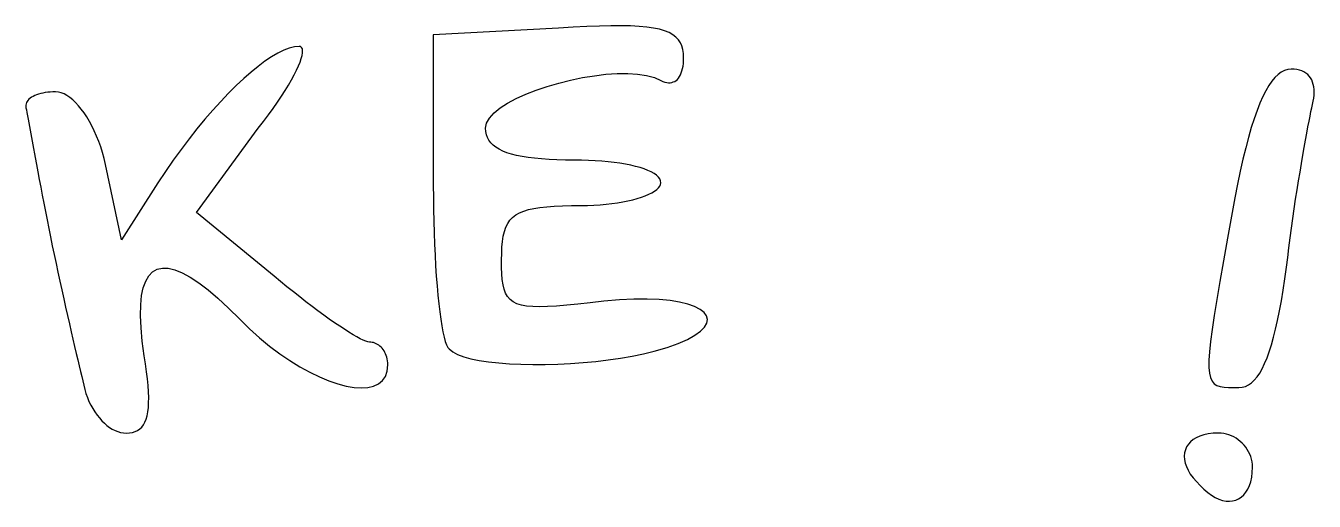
# Model space of a CAD drawing. Header units: metres. Extents: x -108.8 to -17.6, y -35.7 to 35.8.
# Drawn here: x -94.53 to -86.54, y 16.83 to 19.78 of the extents above; entities that cross this region are included whole.
import ezdxf

# ---------------------------------------------------------------- set-up
doc = ezdxf.new("R2010")
doc.units = ezdxf.units.M

msp = doc.modelspace()

# ---------------------------------------------------------------- linework, layer by layer
for p, q in [((-91.225, 19.7651), (-92.0011, 19.7228)), ((-91.1334, 19.7708), (-91.225, 19.7651)), ((-91.049, 19.7752), (-91.1334, 19.7708)), ((-90.9714, 19.7782), (-91.049, 19.7752)), ((-90.9004, 19.7799), (-90.9714, 19.7782)), ((-90.8358, 19.7801), (-90.9004, 19.7799)), ((-90.7773, 19.7788), (-90.8358, 19.7801)), ((-90.7246, 19.776), (-90.7773, 19.7788)), ((-90.6775, 19.7717), (-90.7246, 19.776)), ((-90.6356, 19.7657), (-90.6775, 19.7717)), ((-90.5988, 19.758), (-90.6356, 19.7657)), ((-90.5668, 19.7487), (-90.5988, 19.758)), ((-90.5392, 19.7377), (-90.5668, 19.7487)), ((-90.5159, 19.7248), (-90.5392, 19.7377)), ((-92.0011, 19.7228), (-92.0011, 18.7914)), ((-90.4965, 19.7102), (-90.5159, 19.7248)), ((-90.4809, 19.6937), (-90.4965, 19.7102)), ((-90.4686, 19.6752), (-90.4809, 19.6937)), ((-90.4596, 19.6549), (-90.4686, 19.6752)), ((-93.0041, 19.5874), (-93.0449, 19.56)), ((-92.9653, 19.6102), (-93.0041, 19.5874)), ((-92.9286, 19.6283), (-92.9653, 19.6102)), ((-92.8943, 19.6415), (-92.9286, 19.6283)), ((-92.8626, 19.6495), (-92.8943, 19.6415)), ((-92.8336, 19.6522), (-92.8626, 19.6495)), ((-92.8243, 19.6505), (-92.8336, 19.6522)), ((-92.8276, 19.5547), (-92.82, 19.5765)), ((-92.8175, 19.6456), (-92.8243, 19.6505)), ((-92.82, 19.5765), (-92.8147, 19.5958)), ((-92.8132, 19.6375), (-92.8175, 19.6456)), ((-92.8147, 19.5958), (-92.8118, 19.6125)), ((-92.8113, 19.6265), (-92.8132, 19.6375)), ((-92.8118, 19.6125), (-92.8113, 19.6265)), ((-90.4535, 19.6325), (-90.4596, 19.6549)), ((-90.45, 19.6081), (-90.4535, 19.6325)), ((-90.4489, 19.5817), (-90.45, 19.6081)), ((-90.4493, 19.5631), (-90.4489, 19.5817)), ((-93.0874, 19.5283), (-93.1315, 19.4924)), ((-93.0449, 19.56), (-93.0874, 19.5283)), ((-92.8639, 19.4755), (-92.8495, 19.504)), ((-92.8495, 19.504), (-92.8374, 19.5305)), ((-92.8374, 19.5305), (-92.8276, 19.5547)), ((-90.4634, 19.4872), (-90.459, 19.5001)), ((-90.459, 19.5001), (-90.4554, 19.5141)), ((-90.4554, 19.5141), (-90.4526, 19.5294)), ((-90.4526, 19.5294), (-90.4505, 19.5457)), ((-90.4505, 19.5457), (-90.4493, 19.5631)), ((-86.7227, 19.503), (-86.7429, 19.4927)), ((-86.7022, 19.5091), (-86.7227, 19.503)), ((-86.6812, 19.5111), (-86.7022, 19.5091)), ((-86.6628, 19.5104), (-86.6812, 19.5111)), ((-86.6457, 19.5082), (-86.6628, 19.5104)), ((-86.6298, 19.5046), (-86.6457, 19.5082)), ((-86.6152, 19.4997), (-86.6298, 19.5046)), ((-86.6018, 19.4935), (-86.6152, 19.4997)), ((-93.1769, 19.4525), (-93.2235, 19.4088)), ((-93.1315, 19.4924), (-93.1769, 19.4525)), ((-92.8991, 19.4125), (-92.8804, 19.4449)), ((-92.8804, 19.4449), (-92.8639, 19.4755)), ((-91.2946, 19.4038), (-91.2232, 19.4247)), ((-91.2232, 19.4247), (-91.15, 19.4429)), ((-91.15, 19.4429), (-91.0761, 19.4582)), ((-91.0761, 19.4582), (-91.0025, 19.4702)), ((-91.0025, 19.4702), (-90.9305, 19.4788)), ((-90.9305, 19.4788), (-90.861, 19.4835)), ((-90.861, 19.4835), (-90.7951, 19.4842)), ((-90.7951, 19.4842), (-90.734, 19.4806)), ((-90.734, 19.4806), (-90.6787, 19.4723)), ((-90.6787, 19.4723), (-90.6303, 19.459)), ((-90.6303, 19.459), (-90.59, 19.4406)), ((-90.59, 19.4406), (-90.5775, 19.4349)), ((-90.5775, 19.4349), (-90.5655, 19.4308)), ((-90.5655, 19.4308), (-90.5539, 19.4281)), ((-90.5539, 19.4281), (-90.5428, 19.4268)), ((-90.5428, 19.4268), (-90.5322, 19.4269)), ((-90.5322, 19.4269), (-90.5222, 19.4284)), ((-90.5222, 19.4284), (-90.5127, 19.4312)), ((-90.5127, 19.4312), (-90.5037, 19.4353)), ((-90.5037, 19.4353), (-90.4954, 19.4408)), ((-90.4954, 19.4408), (-90.4877, 19.4476)), ((-90.4877, 19.4476), (-90.4806, 19.4556)), ((-90.4806, 19.4556), (-90.4742, 19.4649)), ((-90.4742, 19.4649), (-90.4684, 19.4754)), ((-90.4684, 19.4754), (-90.4634, 19.4872)), ((-86.8014, 19.4364), (-86.8202, 19.4089)), ((-86.7822, 19.4595), (-86.8014, 19.4364)), ((-86.7627, 19.4783), (-86.7822, 19.4595)), ((-86.7429, 19.4927), (-86.7627, 19.4783)), ((-86.5898, 19.486), (-86.6018, 19.4935)), ((-86.579, 19.4772), (-86.5898, 19.486)), ((-86.5695, 19.4673), (-86.579, 19.4772)), ((-86.5612, 19.4562), (-86.5695, 19.4673)), ((-86.5542, 19.4441), (-86.5612, 19.4562)), ((-86.5485, 19.4308), (-86.5542, 19.4441)), ((-86.5441, 19.4166), (-86.5485, 19.4308)), ((-86.5409, 19.4014), (-86.5441, 19.4166)), ((-94.4925, 19.3363), (-94.501, 19.3304)), ((-94.4829, 19.3418), (-94.4925, 19.3363)), ((-94.4724, 19.3468), (-94.4829, 19.3418)), ((-94.461, 19.3515), (-94.4724, 19.3468)), ((-94.4487, 19.3557), (-94.461, 19.3515)), ((-94.4356, 19.3593), (-94.4487, 19.3557)), ((-94.4218, 19.3625), (-94.4356, 19.3593)), ((-94.4073, 19.3651), (-94.4218, 19.3625)), ((-94.3922, 19.3672), (-94.4073, 19.3651)), ((-94.3765, 19.3687), (-94.3922, 19.3672)), ((-94.3603, 19.3697), (-94.3765, 19.3687)), ((-94.3436, 19.37), (-94.3603, 19.3697)), ((-94.3264, 19.3685), (-94.3436, 19.37)), ((-94.3089, 19.3642), (-94.3264, 19.3685)), ((-94.2912, 19.3571), (-94.3089, 19.3642)), ((-94.2733, 19.3474), (-94.2912, 19.3571)), ((-94.2554, 19.3352), (-94.2733, 19.3474)), ((-93.271, 19.3615), (-93.3193, 19.3108)), ((-93.2235, 19.4088), (-93.271, 19.3615)), ((-92.9678, 19.3054), (-92.9428, 19.3427)), ((-92.9428, 19.3427), (-92.9199, 19.3784)), ((-92.9199, 19.3784), (-92.8991, 19.4125)), ((-91.4872, 19.3282), (-91.4277, 19.3553)), ((-91.4277, 19.3553), (-91.3632, 19.3806)), ((-91.3632, 19.3806), (-91.2946, 19.4038)), ((-86.8571, 19.3405), (-86.8752, 19.2994)), ((-86.8388, 19.377), (-86.8571, 19.3405)), ((-86.8202, 19.4089), (-86.8388, 19.377)), ((-86.539, 19.3853), (-86.5409, 19.4014)), ((-86.5409, 19.3317), (-86.539, 19.3503)), ((-86.5383, 19.3682), (-86.539, 19.3853)), ((-86.539, 19.3503), (-86.5383, 19.3682)), ((-94.5283, 19.2877), (-94.5284, 19.2796)), ((-94.5284, 19.2796), (-94.527, 19.2712)), ((-94.5269, 19.2956), (-94.5283, 19.2877)), ((-94.527, 19.2712), (-94.5246, 19.2588)), ((-94.5242, 19.3032), (-94.5269, 19.2956)), ((-94.5246, 19.2588), (-94.5215, 19.2426)), ((-94.5202, 19.3105), (-94.5242, 19.3032)), ((-94.5149, 19.3174), (-94.5202, 19.3105)), ((-94.5085, 19.3241), (-94.5149, 19.3174)), ((-94.501, 19.3304), (-94.5085, 19.3241)), ((-94.2374, 19.3205), (-94.2554, 19.3352)), ((-94.2195, 19.3034), (-94.2374, 19.3205)), ((-94.2018, 19.2842), (-94.2195, 19.3034)), ((-94.1843, 19.2628), (-94.2018, 19.2842)), ((-94.1672, 19.2395), (-94.1843, 19.2628)), ((-93.3681, 19.2569), (-93.4173, 19.2)), ((-93.3193, 19.3108), (-93.3681, 19.2569)), ((-93.0238, 19.227), (-92.9948, 19.2668)), ((-92.9948, 19.2668), (-92.9678, 19.3054)), ((-91.6243, 19.2391), (-91.5866, 19.2699)), ((-91.5866, 19.2699), (-91.5405, 19.2997)), ((-91.5405, 19.2997), (-91.4872, 19.3282)), ((-86.8752, 19.2994), (-86.8931, 19.2537)), ((-86.5589, 19.2478), (-86.5542, 19.2712)), ((-86.5542, 19.2712), (-86.5485, 19.2921)), ((-86.5485, 19.2921), (-86.5441, 19.3122)), ((-86.5441, 19.3122), (-86.5409, 19.3317)), ((-94.5215, 19.2426), (-94.5137, 19.2002)), ((-94.5137, 19.2002), (-94.4848, 19.0422)), ((-94.1505, 19.2142), (-94.1672, 19.2395)), ((-94.1342, 19.1871), (-94.1505, 19.2142)), ((-94.1187, 19.1583), (-94.1342, 19.1871)), ((-93.4173, 19.2), (-93.4667, 19.1402)), ((-93.0877, 19.1442), (-93.0547, 19.1861)), ((-93.0547, 19.1861), (-93.0238, 19.227)), ((-91.6704, 19.176), (-91.6526, 19.2078)), ((-91.6526, 19.2078), (-91.6243, 19.2391)), ((-86.9108, 19.2032), (-86.9284, 19.148)), ((-86.8931, 19.2537), (-86.9108, 19.2032)), ((-86.5771, 19.1522), (-86.5704, 19.188)), ((-86.5704, 19.188), (-86.5643, 19.2199)), ((-86.5643, 19.2199), (-86.5589, 19.2478)), ((-94.1037, 19.128), (-94.1187, 19.1583)), ((-94.0895, 19.0961), (-94.1037, 19.128)), ((-93.4667, 19.1402), (-93.516, 19.0778)), ((-93.4687, 18.6221), (-93.0877, 19.1442)), ((-91.6765, 19.1442), (-91.6704, 19.176)), ((-91.6753, 19.1237), (-91.6765, 19.1442)), ((-91.6714, 19.1044), (-91.6753, 19.1237)), ((-91.665, 19.0863), (-91.6714, 19.1044)), ((-86.9284, 19.148), (-86.9457, 19.0879)), ((-86.5922, 19.0703), (-86.5844, 19.1129)), ((-86.5844, 19.1129), (-86.5771, 19.1522)), ((-94.4848, 19.0422), (-94.47, 18.9619)), ((-94.0762, 19.0629), (-94.0895, 19.0961)), ((-94.0638, 19.0284), (-94.0762, 19.0629)), ((-94.0525, 18.9928), (-94.0638, 19.0284)), ((-93.516, 19.0778), (-93.565, 19.013)), ((-91.6559, 19.0695), (-91.665, 19.0863)), ((-91.6441, 19.0538), (-91.6559, 19.0695)), ((-91.6297, 19.0393), (-91.6441, 19.0538)), ((-91.6125, 19.026), (-91.6297, 19.0393)), ((-91.5926, 19.0137), (-91.6125, 19.026)), ((-86.963, 19.0229), (-86.9801, 18.953)), ((-86.9457, 19.0879), (-86.963, 19.0229)), ((-86.6089, 18.9763), (-86.6004, 19.0247)), ((-86.6004, 19.0247), (-86.5922, 19.0703)), ((-94.47, 18.9619), (-94.462, 18.9187)), ((-94.0422, 18.9561), (-94.0525, 18.9928)), ((-94.0331, 18.9184), (-94.0422, 18.9561)), ((-93.6136, 18.9458), (-93.6615, 18.8766)), ((-93.565, 19.013), (-93.6136, 18.9458)), ((-91.5698, 19.0026), (-91.5926, 19.0137)), ((-91.5443, 18.9925), (-91.5698, 19.0026)), ((-91.5158, 18.9835), (-91.5443, 18.9925)), ((-91.4845, 18.9756), (-91.5158, 18.9835)), ((-91.4503, 18.9686), (-91.4845, 18.9756)), ((-91.4131, 18.9627), (-91.4503, 18.9686)), ((-91.3729, 18.9577), (-91.4131, 18.9627)), ((-91.3298, 18.9537), (-91.3729, 18.9577)), ((-91.2835, 18.9506), (-91.3298, 18.9537)), ((-91.2342, 18.9484), (-91.2835, 18.9506)), ((-91.1818, 18.9471), (-91.2342, 18.9484)), ((-91.1262, 18.9467), (-91.1818, 18.9471)), ((-91.0822, 18.9462), (-91.1262, 18.9467)), ((-91.0392, 18.945), (-91.0822, 18.9462)), ((-90.9973, 18.9429), (-91.0392, 18.945)), ((-90.9566, 18.9401), (-90.9973, 18.9429)), ((-90.9174, 18.9365), (-90.9566, 18.9401)), ((-86.9801, 18.953), (-86.9972, 18.878)), ((-86.6176, 18.9256), (-86.6089, 18.9763)), ((-94.462, 18.9187), (-94.4536, 18.8737)), ((-94.4536, 18.8737), (-94.4448, 18.8271)), ((-93.9343, 18.4528), (-94.0331, 18.9184)), ((-93.6615, 18.8766), (-93.7085, 18.8055)), ((-90.8797, 18.9322), (-90.9174, 18.9365)), ((-90.8437, 18.9271), (-90.8797, 18.9322)), ((-90.8094, 18.9214), (-90.8437, 18.9271)), ((-90.7772, 18.9149), (-90.8094, 18.9214)), ((-90.747, 18.9079), (-90.7772, 18.9149)), ((-90.719, 18.9001), (-90.747, 18.9079)), ((-90.6934, 18.8918), (-90.719, 18.9001)), ((-90.6703, 18.8829), (-90.6934, 18.8918)), ((-90.6498, 18.8734), (-90.6703, 18.8829)), ((-90.6321, 18.8633), (-90.6498, 18.8734)), ((-90.6173, 18.8527), (-90.6321, 18.8633)), ((-86.9972, 18.878), (-87.0142, 18.7979)), ((-86.6356, 18.8177), (-86.6265, 18.8726)), ((-86.6265, 18.8726), (-86.6176, 18.9256)), ((-94.4448, 18.8271), (-94.4357, 18.7791)), ((-94.4357, 18.7791), (-94.4263, 18.7298)), ((-93.7085, 18.8055), (-93.9343, 18.4528)), ((-92.0011, 18.7914), (-92.0008, 18.7156)), ((-90.6056, 18.8416), (-90.6173, 18.8527)), ((-90.597, 18.8301), (-90.6056, 18.8416)), ((-90.6046, 18.774), (-90.5966, 18.7845)), ((-90.5918, 18.818), (-90.597, 18.8301)), ((-90.5966, 18.7845), (-90.5917, 18.795)), ((-90.59, 18.8055), (-90.5918, 18.818)), ((-90.5917, 18.795), (-90.59, 18.8055)), ((-87.0142, 18.7979), (-87.0312, 18.7126)), ((-86.6446, 18.7612), (-86.6356, 18.8177)), ((-94.4263, 18.7298), (-94.4166, 18.6794)), ((-92.0008, 18.7156), (-91.9999, 18.6407)), ((-90.7942, 18.6938), (-90.7644, 18.7009)), ((-90.7644, 18.7009), (-90.7364, 18.7085)), ((-90.7364, 18.7085), (-90.7104, 18.7167)), ((-90.7104, 18.7167), (-90.6866, 18.7254)), ((-90.6866, 18.7254), (-90.6651, 18.7345)), ((-90.6651, 18.7345), (-90.646, 18.744)), ((-90.646, 18.744), (-90.6295, 18.7537)), ((-90.6295, 18.7537), (-90.6156, 18.7638)), ((-90.6156, 18.7638), (-90.6046, 18.774)), ((-87.0312, 18.7126), (-87.0481, 18.6221)), ((-86.6626, 18.6444), (-86.6537, 18.7033)), ((-86.6537, 18.7033), (-86.6446, 18.7612)), ((-94.4166, 18.6794), (-94.4066, 18.6281)), ((-94.4066, 18.6281), (-94.3964, 18.576)), ((-92.9889, 18.227), (-93.4687, 18.6221)), ((-91.9999, 18.6407), (-91.9983, 18.567)), ((-91.4896, 18.6062), (-91.4668, 18.6194)), ((-91.4668, 18.6194), (-91.4406, 18.6306)), ((-91.4406, 18.6306), (-91.4108, 18.6398)), ((-91.4108, 18.6398), (-91.3773, 18.6473)), ((-91.3773, 18.6473), (-91.3396, 18.6532)), ((-91.3396, 18.6532), (-91.2978, 18.6577)), ((-91.2978, 18.6577), (-91.2515, 18.6609)), ((-91.2515, 18.6609), (-91.2006, 18.6629)), ((-91.2006, 18.6629), (-91.1448, 18.6641)), ((-91.1448, 18.6641), (-91.0839, 18.6644)), ((-91.0839, 18.6644), (-91.044, 18.6649)), ((-91.044, 18.6649), (-91.0049, 18.6665)), ((-91.0049, 18.6665), (-90.9667, 18.669)), ((-90.9667, 18.669), (-90.9296, 18.6723)), ((-90.9296, 18.6723), (-90.8936, 18.6766)), ((-90.8936, 18.6766), (-90.859, 18.6816)), ((-90.859, 18.6816), (-90.8258, 18.6873)), ((-90.8258, 18.6873), (-90.7942, 18.6938)), ((-87.0481, 18.6221), (-87.0762, 18.4633)), ((-86.6713, 18.5846), (-86.6626, 18.6444)), ((-94.3964, 18.576), (-94.3859, 18.5233)), ((-91.9983, 18.567), (-91.9962, 18.4948)), ((-91.5511, 18.5296), (-91.5397, 18.5526)), ((-91.5397, 18.5526), (-91.5258, 18.573)), ((-91.5258, 18.573), (-91.5092, 18.5908)), ((-91.5092, 18.5908), (-91.4896, 18.6062)), ((-86.6797, 18.5243), (-86.6713, 18.5846)), ((-94.3859, 18.5233), (-94.3751, 18.4699)), ((-94.3751, 18.4699), (-94.364, 18.4157)), ((-91.9962, 18.4948), (-91.9936, 18.4243)), ((-91.5721, 18.4427), (-91.567, 18.4748)), ((-91.567, 18.4748), (-91.5601, 18.5037)), ((-91.5601, 18.5037), (-91.5511, 18.5296)), ((-87.0762, 18.4633), (-87.1014, 18.3208)), ((-86.6956, 18.4033), (-86.6879, 18.4638)), ((-86.6879, 18.4638), (-86.6797, 18.5243)), ((-94.364, 18.4157), (-94.3525, 18.3609)), ((-91.9936, 18.4243), (-91.9904, 18.356)), ((-91.5772, 18.3683), (-91.5754, 18.4073)), ((-91.5754, 18.4073), (-91.5721, 18.4427)), ((-86.7028, 18.3431), (-86.6956, 18.4033)), ((-94.3525, 18.3609), (-94.3408, 18.3058)), ((-94.3408, 18.3058), (-94.329, 18.2506)), ((-91.9904, 18.356), (-91.9868, 18.2899)), ((-91.5778, 18.3258), (-91.5772, 18.3683)), ((-91.5774, 18.2814), (-91.5778, 18.3258)), ((-87.1014, 18.3208), (-87.1235, 18.1936)), ((-86.7094, 18.2834), (-86.7028, 18.3431)), ((-94.329, 18.2506), (-94.317, 18.1955)), ((-93.7847, 18.1964), (-93.7654, 18.2291)), ((-93.7654, 18.2291), (-93.7418, 18.2534)), ((-93.7418, 18.2534), (-93.7138, 18.2693)), ((-93.7138, 18.2693), (-93.6815, 18.2767)), ((-93.6815, 18.2767), (-93.6449, 18.2757)), ((-93.6449, 18.2757), (-93.604, 18.2661)), ((-93.604, 18.2661), (-93.5588, 18.2479)), ((-93.5588, 18.2479), (-93.5094, 18.2213)), ((-93.5094, 18.2213), (-93.4559, 18.186)), ((-92.9487, 18.1935), (-92.9889, 18.227)), ((-91.9868, 18.2899), (-91.9826, 18.2265)), ((-91.9826, 18.2265), (-91.978, 18.1661)), ((-91.576, 18.2413), (-91.5774, 18.2814)), ((-91.5732, 18.2054), (-91.576, 18.2413)), ((-86.7201, 18.2092), (-86.7094, 18.2834)), ((-94.317, 18.1955), (-94.3051, 18.1409)), ((-94.3051, 18.1409), (-94.2931, 18.0869)), ((-93.8098, 18.1057), (-93.7994, 18.1552)), ((-93.7994, 18.1552), (-93.7847, 18.1964)), ((-93.4559, 18.186), (-93.3982, 18.1422)), ((-93.3982, 18.1422), (-93.3364, 18.0897)), ((-92.9087, 18.1607), (-92.9487, 18.1935)), ((-92.8689, 18.1287), (-92.9087, 18.1607)), ((-91.978, 18.1661), (-91.9729, 18.1088)), ((-91.5686, 18.1734), (-91.5732, 18.2054)), ((-91.5619, 18.1452), (-91.5686, 18.1734)), ((-91.5526, 18.1207), (-91.5619, 18.1452)), ((-87.1235, 18.1936), (-87.1426, 18.081)), ((-86.7423, 18.0728), (-86.7311, 18.1391)), ((-86.7311, 18.1391), (-86.7201, 18.2092)), ((-94.2931, 18.0869), (-94.2812, 18.0338)), ((-93.8156, 18.0478), (-93.8098, 18.1057)), ((-93.3364, 18.0897), (-93.2705, 18.0286)), ((-92.8297, 18.0977), (-92.8689, 18.1287)), ((-92.7911, 18.0678), (-92.8297, 18.0977)), ((-92.7533, 18.039), (-92.7911, 18.0678)), ((-91.9729, 18.1088), (-91.9674, 18.055)), ((-91.5404, 18.0996), (-91.5526, 18.1207)), ((-91.5249, 18.0819), (-91.5404, 18.0996)), ((-91.5058, 18.0674), (-91.5249, 18.0819)), ((-91.4825, 18.0559), (-91.5058, 18.0674)), ((-91.0276, 18.0618), (-91.1046, 18.0533)), ((-90.9428, 18.0718), (-91.0276, 18.0618)), ((-90.8466, 18.0802), (-90.9428, 18.0718)), ((-90.7573, 18.0844), (-90.8466, 18.0802)), ((-90.6751, 18.0847), (-90.7573, 18.0844)), ((-90.6003, 18.0815), (-90.6751, 18.0847)), ((-90.5331, 18.0749), (-90.6003, 18.0815)), ((-90.4739, 18.0652), (-90.5331, 18.0749)), ((-90.4229, 18.0527), (-90.4739, 18.0652)), ((-87.1426, 18.081), (-87.1586, 17.982)), ((-86.7538, 18.0106), (-86.7423, 18.0728)), ((-94.2812, 18.0338), (-94.2695, 17.9818)), ((-94.2695, 17.9818), (-94.2579, 17.9312)), ((-93.8168, 17.9816), (-93.8156, 18.0478)), ((-93.8136, 17.9071), (-93.8168, 17.9816)), ((-93.2705, 18.0286), (-93.2005, 17.9589)), ((-92.7164, 18.0115), (-92.7533, 18.039)), ((-92.6807, 17.9854), (-92.7164, 18.0115)), ((-92.6462, 17.9608), (-92.6807, 17.9854)), ((-91.9674, 18.055), (-91.9615, 18.0051)), ((-91.9615, 18.0051), (-91.9552, 17.9591)), ((-91.4548, 18.0472), (-91.4825, 18.0559)), ((-91.4223, 18.0413), (-91.4548, 18.0472)), ((-91.3846, 18.0379), (-91.4223, 18.0413)), ((-91.3413, 18.0368), (-91.3846, 18.0379)), ((-91.292, 18.038), (-91.3413, 18.0368)), ((-91.2364, 18.0413), (-91.292, 18.038)), ((-91.174, 18.0464), (-91.2364, 18.0413)), ((-91.1046, 18.0533), (-91.174, 18.0464)), ((-90.3804, 18.0377), (-90.4229, 18.0527)), ((-90.3466, 18.0204), (-90.3804, 18.0377)), ((-90.3219, 18.0012), (-90.3466, 18.0204)), ((-90.3065, 17.9803), (-90.3219, 18.0012)), ((-90.3007, 17.958), (-90.3065, 17.9803)), ((-87.1586, 17.982), (-87.1714, 17.8958)), ((-86.7657, 17.9523), (-86.7538, 18.0106)), ((-94.2579, 17.9312), (-94.2467, 17.8822)), ((-93.8057, 17.8242), (-93.8136, 17.9071)), ((-93.2005, 17.9589), (-93.1404, 17.8994)), ((-93.1404, 17.8994), (-93.0789, 17.8439)), ((-92.6132, 17.9377), (-92.6462, 17.9608)), ((-92.5817, 17.9164), (-92.6132, 17.9377)), ((-92.552, 17.8968), (-92.5817, 17.9164)), ((-91.9552, 17.9591), (-91.9485, 17.9175)), ((-91.9485, 17.9175), (-91.9416, 17.8806)), ((-90.3435, 17.8852), (-90.3189, 17.9102)), ((-90.3189, 17.9102), (-90.3047, 17.9345)), ((-90.3047, 17.9345), (-90.3007, 17.958)), ((-86.7905, 17.8474), (-86.7779, 17.8979)), ((-86.7779, 17.8979), (-86.7657, 17.9523)), ((-94.2467, 17.8822), (-94.2358, 17.8351)), ((-94.2358, 17.8351), (-94.2253, 17.7901)), ((-93.7932, 17.7331), (-93.8057, 17.8242)), ((-93.0789, 17.8439), (-93.0164, 17.7925)), ((-92.5242, 17.8791), (-92.552, 17.8968)), ((-92.4984, 17.8635), (-92.5242, 17.8791)), ((-92.4749, 17.85), (-92.4984, 17.8635)), ((-92.4538, 17.8387), (-92.4749, 17.85)), ((-92.4352, 17.8297), (-92.4538, 17.8387)), ((-92.4193, 17.8231), (-92.4352, 17.8297)), ((-92.4062, 17.8191), (-92.4193, 17.8231)), ((-92.3962, 17.8178), (-92.4062, 17.8191)), ((-91.9416, 17.8806), (-91.9343, 17.8486)), ((-91.9343, 17.8486), (-91.9267, 17.8218)), ((-91.9267, 17.8218), (-91.9188, 17.8004)), ((-90.4825, 17.8096), (-90.425, 17.8347)), ((-90.425, 17.8347), (-90.3788, 17.86)), ((-90.3788, 17.86), (-90.3435, 17.8852)), ((-87.1811, 17.8214), (-87.1876, 17.7581)), ((-87.1714, 17.8958), (-87.1811, 17.8214)), ((-86.8036, 17.8007), (-86.7905, 17.8474)), ((-94.2253, 17.7901), (-94.2152, 17.7474)), ((-94.2152, 17.7474), (-94.2057, 17.7074)), ((-93.0164, 17.7925), (-92.9534, 17.7453)), ((-92.9534, 17.7453), (-92.8905, 17.7025)), ((-92.3878, 17.8174), (-92.3962, 17.8178)), ((-92.3793, 17.8161), (-92.3878, 17.8174)), ((-92.371, 17.8141), (-92.3793, 17.8161)), ((-92.3628, 17.8112), (-92.371, 17.8141)), ((-92.3548, 17.8076), (-92.3628, 17.8112)), ((-92.3469, 17.8033), (-92.3548, 17.8076)), ((-92.3394, 17.7982), (-92.3469, 17.8033)), ((-92.3321, 17.7925), (-92.3394, 17.7982)), ((-92.3252, 17.786), (-92.3321, 17.7925)), ((-92.3186, 17.779), (-92.3252, 17.786)), ((-92.3125, 17.7712), (-92.3186, 17.779)), ((-92.3068, 17.7629), (-92.3125, 17.7712)), ((-92.3017, 17.754), (-92.3068, 17.7629)), ((-92.297, 17.7445), (-92.3017, 17.754)), ((-92.293, 17.7344), (-92.297, 17.7445)), ((-91.9188, 17.8004), (-91.9107, 17.7849)), ((-91.9107, 17.7849), (-91.9023, 17.7754)), ((-91.9023, 17.7754), (-91.8809, 17.7573)), ((-91.8809, 17.7573), (-91.8508, 17.7411)), ((-91.8508, 17.7411), (-91.8128, 17.7268)), ((-90.7677, 17.7309), (-90.698, 17.7452)), ((-90.698, 17.7452), (-90.6323, 17.7613)), ((-90.6323, 17.7613), (-90.5515, 17.7851)), ((-90.5515, 17.7851), (-90.4825, 17.8096)), ((-87.1876, 17.7581), (-87.1909, 17.7048)), ((-86.8311, 17.719), (-86.8171, 17.7579)), ((-86.8171, 17.7579), (-86.8036, 17.8007)), ((-94.2057, 17.7074), (-94.1968, 17.6701)), ((-94.1968, 17.6701), (-94.1885, 17.636)), ((-93.7854, 17.6819), (-93.7932, 17.7331)), ((-93.7788, 17.6339), (-93.7854, 17.6819)), ((-92.8905, 17.7025), (-92.8282, 17.6641)), ((-92.8282, 17.6641), (-92.7668, 17.6304)), ((-92.2896, 17.7238), (-92.293, 17.7344)), ((-92.2869, 17.7128), (-92.2896, 17.7238)), ((-92.2872, 17.6376), (-92.2833, 17.6767)), ((-92.285, 17.7012), (-92.2869, 17.7128)), ((-92.2837, 17.6891), (-92.285, 17.7012)), ((-92.2833, 17.6767), (-92.2837, 17.6891)), ((-91.8128, 17.7268), (-91.7675, 17.7144)), ((-91.7675, 17.7144), (-91.7158, 17.7038)), ((-91.7158, 17.7038), (-91.6582, 17.695)), ((-91.6582, 17.695), (-91.5956, 17.6882)), ((-91.5956, 17.6882), (-91.5284, 17.6831)), ((-91.5284, 17.6831), (-91.4576, 17.6799)), ((-91.4576, 17.6799), (-91.3837, 17.6784)), ((-91.3837, 17.6784), (-91.3076, 17.6788)), ((-91.3076, 17.6788), (-91.2297, 17.6809)), ((-91.2297, 17.6809), (-91.151, 17.6849)), ((-91.151, 17.6849), (-91.072, 17.6906)), ((-91.072, 17.6906), (-90.9935, 17.698)), ((-90.9935, 17.698), (-90.9161, 17.7072)), ((-90.9161, 17.7072), (-90.8406, 17.7182)), ((-90.8406, 17.7182), (-90.7677, 17.7309)), ((-87.1909, 17.7048), (-87.191, 17.6608)), ((-87.191, 17.6608), (-87.1877, 17.6251)), ((-86.8608, 17.6525), (-86.8457, 17.6839)), ((-86.8457, 17.6839), (-86.8311, 17.719)), ((-94.1885, 17.636), (-94.181, 17.6051)), ((-94.181, 17.6051), (-94.1742, 17.5779)), ((-93.7736, 17.5893), (-93.7788, 17.6339)), ((-93.7697, 17.5477), (-93.7736, 17.5893)), ((-92.7668, 17.6304), (-92.707, 17.6015)), ((-92.707, 17.6015), (-92.6491, 17.5775)), ((-92.3408, 17.5583), (-92.3164, 17.5786)), ((-92.3164, 17.5786), (-92.2983, 17.6049)), ((-92.2983, 17.6049), (-92.2872, 17.6376)), ((-87.1877, 17.6251), (-87.1812, 17.597)), ((-87.1812, 17.597), (-87.1713, 17.5754)), ((-86.9275, 17.5646), (-86.9099, 17.581)), ((-86.9099, 17.581), (-86.8929, 17.6011)), ((-86.8929, 17.6011), (-86.8765, 17.6249)), ((-86.8765, 17.6249), (-86.8608, 17.6525)), ((-94.1742, 17.5779), (-94.1693, 17.5507)), ((-94.1693, 17.5507), (-94.1629, 17.5242)), ((-94.1629, 17.5242), (-94.1552, 17.4985)), ((-94.1552, 17.4985), (-94.1463, 17.4737)), ((-93.7672, 17.5093), (-93.7697, 17.5477)), ((-93.766, 17.4739), (-93.7672, 17.5093)), ((-92.6491, 17.5775), (-92.5938, 17.5585)), ((-92.5938, 17.5585), (-92.5414, 17.5447)), ((-92.5414, 17.5447), (-92.4924, 17.5362)), ((-92.4924, 17.5362), (-92.4474, 17.5332)), ((-92.4474, 17.5332), (-92.4068, 17.5358)), ((-92.4068, 17.5358), (-92.3711, 17.5441)), ((-92.3711, 17.5441), (-92.3408, 17.5583)), ((-87.1713, 17.5754), (-87.1581, 17.5596)), ((-87.1581, 17.5596), (-87.1414, 17.5486)), ((-87.1414, 17.5486), (-87.1212, 17.5415)), ((-87.1212, 17.5415), (-87.0977, 17.5376)), ((-87.0977, 17.5376), (-87.0706, 17.5359)), ((-87.0706, 17.5359), (-87.04, 17.5355)), ((-87.04, 17.5355), (-87.0058, 17.5356)), ((-87.0058, 17.5356), (-86.985, 17.5374)), ((-86.985, 17.5374), (-86.9651, 17.5428)), ((-86.9651, 17.5428), (-86.9459, 17.5518)), ((-86.9459, 17.5518), (-86.9275, 17.5646)), ((-94.1463, 17.4737), (-94.1363, 17.4498)), ((-94.1363, 17.4498), (-94.1252, 17.4269)), ((-94.1252, 17.4269), (-94.1131, 17.4051)), ((-93.7679, 17.4118), (-93.7663, 17.4414)), ((-93.7663, 17.4414), (-93.766, 17.4739)), ((-94.1131, 17.4051), (-94.1002, 17.3844)), ((-94.1002, 17.3844), (-94.0864, 17.3649)), ((-94.0864, 17.3649), (-94.0719, 17.3468)), ((-94.0719, 17.3468), (-94.0568, 17.33)), ((-93.7892, 17.3206), (-93.7816, 17.3395)), ((-93.7816, 17.3395), (-93.7756, 17.3609)), ((-93.7756, 17.3609), (-93.771, 17.385)), ((-93.771, 17.385), (-93.7679, 17.4118)), ((-94.0568, 17.33), (-94.0411, 17.3147)), ((-94.0411, 17.3147), (-94.025, 17.3009)), ((-94.025, 17.3009), (-94.0085, 17.2888)), ((-94.0085, 17.2888), (-93.9917, 17.2782)), ((-93.9917, 17.2782), (-93.9746, 17.2695)), ((-93.9746, 17.2695), (-93.9575, 17.2625)), ((-93.9575, 17.2625), (-93.9403, 17.2575)), ((-93.8671, 17.2572), (-93.8501, 17.2622)), ((-93.8501, 17.2622), (-93.8347, 17.2693)), ((-93.8347, 17.2693), (-93.821, 17.2787)), ((-93.821, 17.2787), (-93.8088, 17.2903)), ((-93.8088, 17.2903), (-93.7982, 17.3042)), ((-93.7982, 17.3042), (-93.7892, 17.3206)), ((-93.9403, 17.2575), (-93.9231, 17.2544)), ((-93.9231, 17.2544), (-93.9061, 17.2533)), ((-93.9061, 17.2533), (-93.8858, 17.2543)), ((-93.8858, 17.2543), (-93.8671, 17.2572)), ((-87.3188, 17.1838), (-87.3296, 17.1672)), ((-87.3052, 17.199), (-87.3188, 17.1838)), ((-87.2887, 17.2126), (-87.3052, 17.199)), ((-87.2695, 17.2244), (-87.2887, 17.2126)), ((-87.2475, 17.2345), (-87.2695, 17.2244)), ((-87.2227, 17.2425), (-87.2475, 17.2345)), ((-87.1954, 17.2484), (-87.2227, 17.2425)), ((-87.1654, 17.2521), (-87.1954, 17.2484)), ((-87.1328, 17.2533), (-87.1654, 17.2521)), ((-87.116, 17.2526), (-87.1328, 17.2533)), ((-87.0994, 17.2504), (-87.116, 17.2526)), ((-87.0832, 17.2469), (-87.0994, 17.2504)), ((-87.0674, 17.2422), (-87.0832, 17.2469)), ((-87.0521, 17.2361), (-87.0674, 17.2422)), ((-87.0373, 17.2289), (-87.0521, 17.2361)), ((-87.0231, 17.2207), (-87.0373, 17.2289)), ((-87.0095, 17.2113), (-87.0231, 17.2207)), ((-86.9967, 17.201), (-87.0095, 17.2113)), ((-86.9846, 17.1898), (-86.9967, 17.201)), ((-86.9734, 17.1778), (-86.9846, 17.1898)), ((-87.3422, 17.1302), (-87.3441, 17.1101)), ((-87.3441, 17.1101), (-87.3429, 17.0891)), ((-87.3374, 17.1493), (-87.3422, 17.1302)), ((-87.3296, 17.1672), (-87.3374, 17.1493)), ((-86.9631, 17.1649), (-86.9734, 17.1778)), ((-86.9538, 17.1514), (-86.9631, 17.1649)), ((-86.9455, 17.1372), (-86.9538, 17.1514)), ((-86.9383, 17.1224), (-86.9455, 17.1372)), ((-86.9323, 17.107), (-86.9383, 17.1224)), ((-86.9275, 17.0912), (-86.9323, 17.107)), ((-87.3429, 17.0891), (-87.3386, 17.0673)), ((-87.3386, 17.0673), (-87.3312, 17.045)), ((-87.3312, 17.045), (-87.3206, 17.0221)), ((-87.3206, 17.0221), (-87.3068, 16.9989)), ((-86.924, 17.075), (-86.9275, 17.0912)), ((-86.9218, 17.0585), (-86.924, 17.075)), ((-86.9223, 17.0091), (-86.9211, 17.0417)), ((-86.9211, 17.0417), (-86.9218, 17.0585)), ((-87.3068, 16.9989), (-87.2897, 16.9756)), ((-87.2897, 16.9756), (-87.2694, 16.9521)), ((-87.2694, 16.9521), (-87.2457, 16.9288)), ((-86.94, 16.927), (-86.9319, 16.9517)), ((-86.9319, 16.9517), (-86.926, 16.9791)), ((-86.926, 16.9791), (-86.9223, 17.0091)), ((-87.2457, 16.9288), (-87.2223, 16.9051)), ((-87.2223, 16.9051), (-87.1989, 16.8847)), ((-87.1989, 16.8847), (-87.1755, 16.8676)), ((-87.1755, 16.8676), (-87.1523, 16.8538)), ((-86.9906, 16.8556), (-86.9755, 16.8692)), ((-86.9755, 16.8692), (-86.9619, 16.8857)), ((-86.9619, 16.8857), (-86.95, 16.905)), ((-86.95, 16.905), (-86.94, 16.927)), ((-87.1523, 16.8538), (-87.1295, 16.8432)), ((-87.1295, 16.8432), (-87.1071, 16.8358)), ((-87.1071, 16.8358), (-87.0854, 16.8315)), ((-87.0854, 16.8315), (-87.0644, 16.8303)), ((-87.0644, 16.8303), (-87.0443, 16.8322)), ((-87.0443, 16.8322), (-87.0252, 16.8371)), ((-87.0252, 16.8371), (-87.0073, 16.8449)), ((-87.0073, 16.8449), (-86.9906, 16.8556))]:
    msp.add_line(p, q)

doc.saveas('drawing.dxf')
